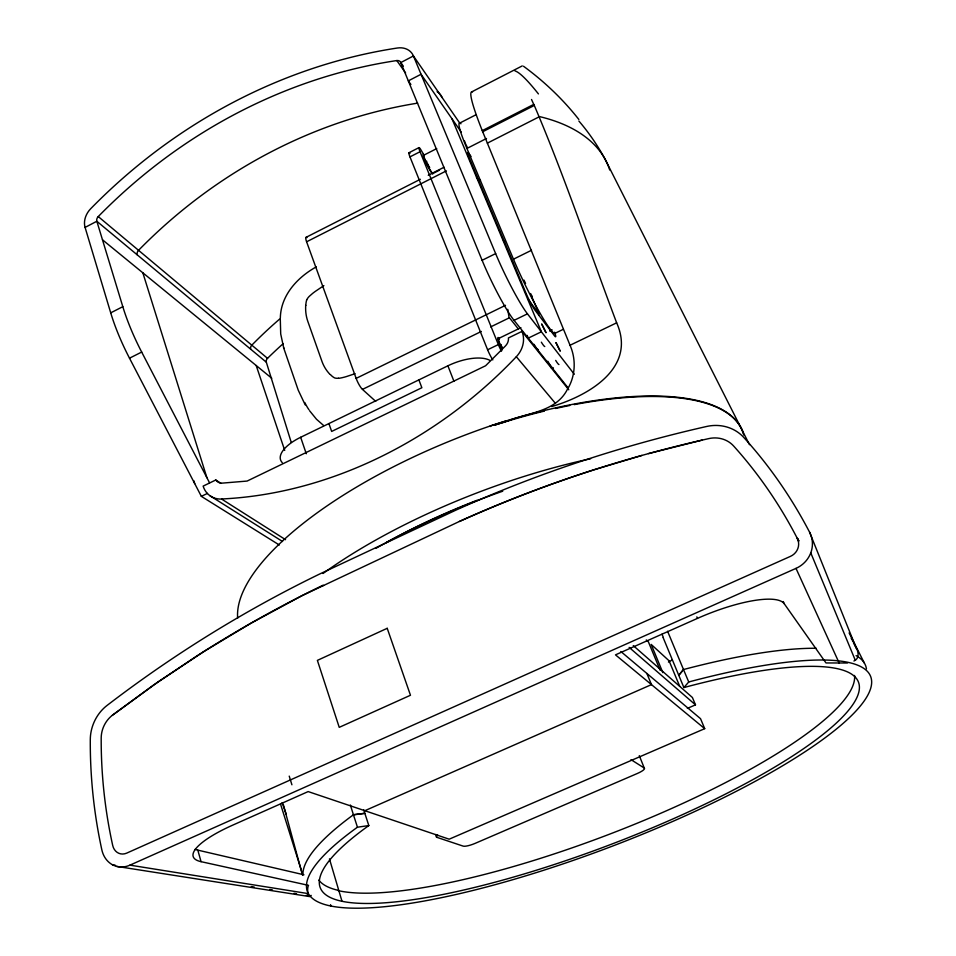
<?xml version="1.0" encoding="UTF-8"?>
<svg xmlns="http://www.w3.org/2000/svg" width="956" height="956" viewBox="0 0 956 956"><rect width="100%" height="100%" fill="white"/><g stroke="black" fill="none" stroke-linecap="round" stroke-linejoin="round"><path stroke-width="1.43" d="M507.755 309.314L509.022 317.261L518.379 328.995M280.299 319.483L280.706 333.943L283.812 348.331L298.236 390.168L305.227 404.914M305.717 305.418L305.681 305.92A47.047 40.116 -45.1 0 0 307.784 321.288L321.993 361.488A47.573 41.036 -46 0 0 330.023 374.429M280.335 317.918C280.789 295.32 297.459 277.3 316.281 266.879M538.682 315.086L538.909 313.556L531.405 295.727M311.106 895.366C307.497 899.907 306.852 887.837 308.513 885.352L201.059 861.667L197.808 850.135A74.233 19.06 -18.4 0 1 195.132 849.346M310.664 895.963L306.29 895.27M683.887 687.555L688.726 681.975L683.552 669.654L678.772 675.306L683.887 687.555A288.091 63.275 -20.9 0 1 833.297 725.807A288.091 63.275 -20.9 0 1 452.965 892.402A288.091 63.275 -20.9 0 1 368.813 825.566L363.674 809.732M506.991 421.226C527.76 412.681 555.783 412.072 567.302 389.51C575.416 376.58 576.289 359.815 570.29 345.857L482.254 130.649A124.232 10.193 63.9 0 1 472.527 91.919M203.186 651.932L250.974 623.204L302.144 595.6L459.418 521.45C539.435 485.385 623.216 457.793 708.85 438.589A26.589 24.844 -27.9 0 1 733.634 446.01C758.729 473.841 780.06 505.031 797.256 538.312A13.719 13.097 -18.2 0 1 790.469 556.356L126.766 853.099A13.061 11.03 -71.6 0 1 112.712 845.486C104.921 810.258 101.061 774.157 101.193 738.08A25.31 21.39 -67.1 0 1 112.39 715.255L153.366 685.201L196.769 656.031M112.39 715.255L158.349 681.712L205.767 650.307A2622.224 1784.075 63.5 0 1 323.056 585.203L323.654 585.574M853.923 661.014C860.185 658.445 858.404 650.486 855.178 646.172M323.881 285.605L315.444 291.293A69.286 59.559 -46.6 0 0 312.696 293.349L309.469 296.169A10.982 9.309 -46.3 0 0 306.721 299.861M197.414 655.613L202.553 652.351M279.331 545.004L201.346 496.355L129.502 358.189A90.605 26.792 62.5 0 1 110.717 312.851L85.084 227.409L96.843 221.266A4.601 3.645 -49 0 1 98.253 216.57A512.117 459.908 -53.5 0 1 396.788 60.563A4.78 3.884 -38.3 0 1 400.791 62.57L403.372 66.203M471.607 91.931L522.251 65.904M459.489 123.204L476.052 114.732M408.977 152.733L419.003 147.606M492.818 359.898A9.572 1.303 64.2 0 1 487.608 349.776L409.969 156.88L420.043 151.729A9.142 1.099 63.4 0 1 420.21 148.67L423.52 154.227A11.376 1.362 63.5 0 0 425.79 162.209A11.376 1.362 63.5 0 0 432.602 174.028M110.717 312.851L122.81 306.673L96.843 221.266L266.318 362.193L291.245 442.413M423.878 155.147L436.737 148.586M424.058 159.497L424.679 159.186M482.254 130.649L533.747 104.395L531.524 99.472M482.696 131.761L534.296 105.459C564.685 176.681 589.302 250.376 616.656 322.829C636.947 368.251 587.809 396.011 551.624 406.575M555.46 332.628A57.3 5.688 64.1 0 1 539.805 312.755A57.3 5.688 64.1 0 1 513.468 259.184L466.922 148.455L486.508 138.489M487.357 143.149L539.578 116.608A239.347 120.731 -21.1 0 1 609.713 170.001M306.004 237.363L420.365 179.274M428.252 175.271L444.038 167.252M433.032 173.454L439.449 170.192M375.72 401.377L362.467 389.403A9.369 1.936 63.9 0 1 356.146 378.385L306.601 241.796L446.356 170.885M129.502 358.189L141.679 352.059A90.724 26.182 62.5 0 1 122.81 306.673M567.972 387.73L514.053 320.356A49.365 5.664 64 0 1 482.111 260.295L495.638 253.603L413.434 55.962A19.144 15.547 -38.3 0 0 397.385 48.015A528.118 474.511 -53.5 0 0 90.736 208.683A18.415 14.591 -49 0 0 85.084 227.409M513.468 259.184L531.5 250.281M356.146 378.385L505.521 305.322M362.467 389.403L481.322 331.457M490.667 326.904L509.369 317.786M514.053 320.356L527.449 313.831L574.317 374.274M498.578 338.496L520.9 327.657M497.813 338.95L499.14 338.316M282.271 462.632A36.268 15.487 -19 0 1 300.662 437.286L447.898 365.801A36.794 16.025 -21.4 0 1 490.07 360.46M568.772 389.773L521.976 331.385L508.437 337.946A9.847 8.712 -40.3 0 1 505.389 346L485.588 365.766L247.126 481.059L222.473 483.103A9.572 8.162 -54.9 0 1 215.781 479.984L203.138 486.114A23.948 20.435 -55 0 0 221.577 499.044L285.557 539.674M487.608 349.776L498.351 344.578L420.043 151.729M201.346 496.355L207.44 493.416M549.688 331.075L552.15 329.88M555.125 333.25L563.06 329.426M570.039 345.259L616.656 322.829M129.944 865.144L796.001 568.378A27.449 26.206 -18.2 0 0 809.589 532.205C791.783 498.028 769.735 466.026 743.816 437.49A39.877 37.26 -27.9 0 0 706.639 426.472C620.36 445.974 535.957 473.925 455.355 510.385L319.28 574.197C244.354 610.621 173.191 654.752 107.072 705.432A37.977 32.086 -67.1 0 0 90.294 739.562C90.067 776.595 93.939 813.652 101.838 849.836A26.135 22.06 -71.6 0 0 129.944 865.144L307.963 893.561M847.518 662.998L825.996 662.95L784.231 603.726A77.651 20.793 -22.3 0 0 697.486 618.377L615.485 654.86L704.715 728.663L449.177 839.189L308.167 791.58L232.929 825.052A74.448 18.678 -18.4 0 0 201.059 861.667M364.822 810.712L651.466 684.615L646.889 673.466M687.352 708.396L695.49 704.859L692.407 697.498L633.266 645.599M355.082 373.7L346.18 376.64A68.306 58.28 -46 0 1 342.618 377.584L342.32 377.656A28.178 24.235 -47.1 0 1 338.436 378.313M309.792 896.609L116.465 866.351M496.2 424.667L495.112 425.014A269.568 96.114 -21 0 1 544.334 411.092M593.449 469.97L590.354 470.961A2702.086 1838.412 60.1 0 0 459.418 521.45M498.363 423.974L499.438 423.627M594.214 469.719L641.906 455.426M505.413 421.106L490.105 426.029A269.843 96.735 -21.7 0 0 237.65 618.138M501.601 422.934L503.764 422.253M504.84 421.907L505.915 421.56M648.503 453.61L702.062 440.13M350.362 805.012L353.397 814.655L364.822 813.317L353.469 814.882L357.448 827.203L368.813 825.566M112.378 864.702L115.102 865.132M251.32 886.606L254.2 887.06M269.688 889.498L272.436 889.94M293.91 893.322L296.527 893.729M197.808 850.135L303.924 874.788M435.9 834.504L436.856 837.325L463.17 846.12A10.002 2.151 -20.1 0 0 475.156 843.359L637.377 773.464A10.169 2.235 -21.2 0 0 644.26 768.038L639.301 755.658M210.069 495.805L282.498 541.478M630.984 759.638L644.26 768.038M215.781 479.984L220.776 483.246M323.642 425.516L316.508 419.266L309.672 410.865M523.506 66.239C544.215 81.427 562.965 99.269 578.846 119.464M102.483 239.801L271.755 378.241M98.253 216.57L267.525 358.333A3.848 3.071 -45.4 0 0 266.318 362.193M620.85 651.514L700.545 718.697L704.715 728.663M629.144 647.379L695.49 704.859M646.28 639.946L648.407 641.882L660.142 670.252M490.559 426.507L490.105 426.029L494.658 424.548A269.735 96.245 -21 0 1 743.768 435.052M521.976 331.385A24.641 21.809 -40.3 0 1 516.336 356.719L555.436 403.372M528.262 299.539L538.909 313.556M410.889 84.475L408.32 80.878L421.046 74.269L461.234 132.095M476.447 177.051L479.028 180.672M396.788 60.563L405.595 72.967M471.045 156.533L469.384 154.167A13.85 1.362 63.7 0 0 469.611 158.875L525.931 292.99A14.304 1.482 64.1 0 0 534.966 310.15L554.456 335.759A13.814 1.374 64.2 0 0 554.564 332.222M459.932 123.36L413.434 55.962L400.791 62.57L482.111 260.295M429.686 167.551L429.148 166.714M309.015 409.849L307.701 407.83A91.202 79.193 -45.8 0 1 304.785 402.536M798.678 540.714L797.256 538.312L798.427 541.024M428.718 165.962L428.121 164.85M467.09 146.734L466.671 145.945M797.651 538.587L798.905 540.988M534.261 105.399L533.747 104.395M141.679 352.059L209.543 482.792M851.222 638.297L851.581 639.014M849.107 632.908L864.343 663.058M852.31 640.436L852.668 641.153M749.48 444.683L604.873 158.816A292.847 250.472 -45.2 0 0 578.882 121.018M853.385 642.587L854.819 645.455M427.834 164.265L427.296 163.118M466.038 144.691L465.656 143.89M796.001 568.378L839.308 663.309M783.239 601.563L784.231 603.726M696.84 616.883L697.486 618.377M451.997 118.795L541.371 331.78L528.274 338.125L527.126 335.377M679.68 686.241L669.057 660.775L651.167 644.404L662.843 672.618M810.772 552.867L855.262 660.19M667.599 631.283L683.456 669.427L678.772 675.306L663.117 637.556M809.589 532.205L856.612 649.04M465.058 142.516L464.568 141.046M447.898 365.801L453.933 381.265M426.854 162.066L426.484 161.014M418.883 379.89L421.871 387.73L331.66 431.431L328.912 423.568M286.334 814.452L282.128 802.67M300.662 437.286L306.279 453.742M256.184 365.503L284.721 450.395M329.45 858.87L341.997 901.305M142.838 272.807L206.89 477.689M302.562 874.178L280.514 804.02M330.525 904.675L330.955 906.061M289.226 776.117L291.915 784.792M193.841 480.749L194.713 483.605M283.263 804.295L302.49 875.075M283.562 347.398L283.812 348.331M505.33 240.601A34.213 3.477 63.8 0 1 503.418 240.601M502.306 349.908A11.902 1.53 64.2 0 1 498.028 339.44A11.902 1.53 64.2 0 1 499.474 338.735M409.969 156.88A9.13 1.147 63.4 0 1 409.945 153.45M501.494 351.222A9.584 1.243 64.2 0 1 498.351 344.578M306.601 241.796A9.07 1.781 63 0 1 306.912 237.626M433.152 173.12A10.241 1.219 63.5 0 1 427.201 164.528A10.241 1.219 63.5 0 1 424.38 155.374M502.223 349.083A10.707 1.374 64.2 0 1 499.45 338.986M502.378 347.625A4.756 0.609 64.2 0 1 501.864 346.442M501.386 345.164A4.756 0.609 64.2 0 1 501.219 344.566M386.164 542.578A260.068 85.729 -21 0 1 477.044 500.275M323.02 573.492A275.185 90.868 -21 0 1 590.629 458.749M375.983 548.29A270.656 88.705 -21 0 1 502.725 491.205M555.52 408.487A269.568 96.114 -21 0 1 569.8 405.475M574.186 404.627A269.568 96.114 -21 0 1 743.314 433.104M515.021 70.935A124.615 15.045 59.1 0 1 538.419 93.915M466.922 148.455A55.807 5.306 63.7 0 1 460.959 123.778M532.289 296.778A47.979 4.756 64.1 0 1 530.592 293.516M525.561 283.442A47.979 4.756 64.1 0 1 523.96 280.108M436.856 837.325A10.42 2.33 -19.9 0 1 437.609 834.947M661.97 634.234A122.93 109.605 30.5 0 1 663.356 637.485M338.591 890.406A287.29 64.793 -20.9 0 1 318.814 880.094M854.545 675.45A287.314 64.745 -20.9 0 1 643.412 820.642A287.314 64.745 -20.9 0 1 338.149 890.61M302.909 874.991A300.626 67.888 -20.9 0 1 353.433 814.775M683.504 669.535A300.626 67.888 -20.9 0 1 816.209 648.276M856.086 655.625A300.626 67.888 -20.9 0 1 866.447 668.865M688.726 681.975A301.475 66.275 -20.9 0 1 844.339 722.294A301.475 66.275 -20.9 0 1 446.978 896.501A301.475 66.275 -20.9 0 1 357.448 827.203M672.164 659.987A270.512 80.902 -20.9 0 1 668.435 662.09M305.848 305.394A19.861 16.849 -46 0 1 306.697 299.873M338.436 378.218A10.277 8.867 -47.8 0 1 334.588 377.895A20.195 17.423 -47.3 0 1 330.501 374.644M516.336 356.719A391.147 316.054 -43.3 0 1 221.673 498.984M551.301 367.929A22.131 19.957 -39.2 0 1 553.44 368.048M267.525 358.321A422.325 380.691 -48.3 0 1 283.155 343.682M437.107 91.692A18.343 15.129 -38 0 1 442.138 97.572M250.711 349.215A3.908 3.286 -49.4 0 1 251.81 345.164A424.787 396.955 -55.8 0 1 280.192 318.599M137.222 254.834A4.422 3.561 -49.1 0 1 138.548 250.317A488.803 443.715 -53.9 0 1 417.617 103.14M527.449 313.831A49.437 5.27 64 0 1 495.638 253.603M538.407 349.502A16.706 1.864 64.2 0 1 533.974 344.291M544.777 346.526A16.718 1.792 64.2 0 1 541.347 342.176M552.604 367.618A16.288 1.769 64.3 0 1 547.812 361.272M558.949 364.547A16.3 1.709 64.3 0 1 555.699 360.412M480.462 180.529A15.571 1.53 63.7 0 1 479.9 179.632M560.12 350.96L556.022 342.738L560.12 350.96M545.984 332.604L541.777 324.156L545.984 332.604M387.216 628.307L317.38 660.381L339.237 727.349L410.471 695.251L387.216 628.307"/></g></svg>
